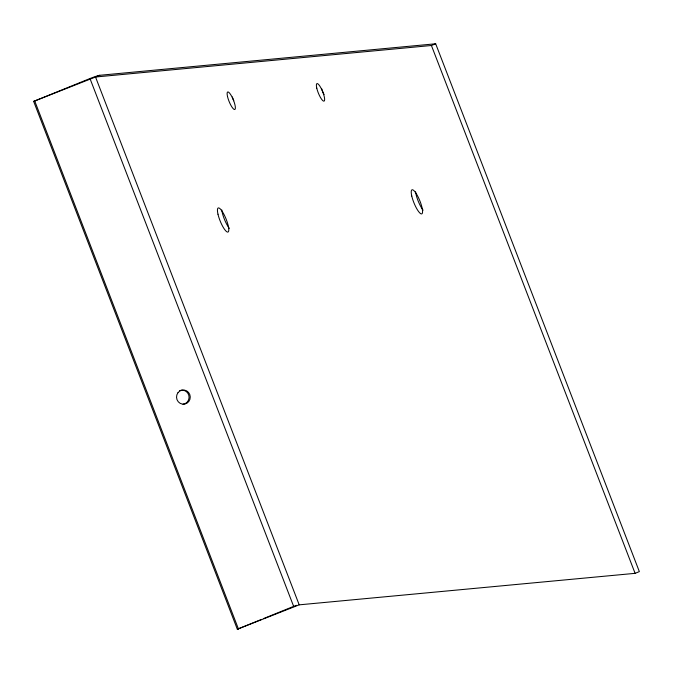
<?xml version="1.0" encoding="UTF-8"?>
<svg xmlns="http://www.w3.org/2000/svg" width="673" height="673" viewBox="0 0 673 673"><rect width="100%" height="100%" fill="white"/><g stroke="black" fill="none" stroke-linecap="round" stroke-linejoin="round"><path stroke-width="1.01" d="M33.65 101.387L88.92 78.951A9.456 0.656 -21.1 0 1 99.772 75.283L435.675 43.779L639.35 571.613L635.102 573.337L299.199 604.842L237.325 629.221L33.65 101.387L95.524 77.008L431.418 45.503L435.675 43.779M99.772 75.283L95.524 77.008L299.199 604.842M237.325 629.221L261.57 619.387M263.505 618.596L292.595 606.794M431.418 45.503L635.102 573.337M90.098 78.842L293.773 606.684M34.828 101.278L238.503 629.112M229.333 228.366A12.997 3.113 67.9 0 1 221.779 209.942M423.124 210.186A12.997 3.113 67.9 0 1 415.569 191.763M233.775 100.765A9.456 2.263 67.9 0 1 232.353 96.954M324.066 94.565A9.456 2.263 67.9 0 1 321.61 88.575M293.344 606.491A9.456 0.656 -21.1 0 1 296.414 605.313M179.674 390.618A7.092 6.865 84.6 0 1 188.877 395.505A7.092 6.865 84.6 0 1 183.031 404.254M217.985 214.224A12.997 3.113 67.9 0 0 227.777 232.101A12.997 3.113 67.9 0 0 223.579 213.694A12.997 3.113 67.9 0 0 217.985 214.224M411.767 196.045A12.997 3.113 67.9 0 0 421.567 213.93A12.997 3.113 67.9 0 0 417.361 195.523A12.997 3.113 67.9 0 0 411.767 196.045M227.516 96.533A9.456 2.263 67.9 0 0 234.641 109.539A9.456 2.263 67.9 0 0 231.588 96.155A9.456 2.263 67.9 0 0 227.516 96.533M316.773 88.163A9.456 2.263 67.9 0 0 323.898 101.169A9.456 2.263 67.9 0 0 320.844 87.776A9.456 2.263 67.9 0 0 316.773 88.163M178 392.679A7.092 6.865 84.6 0 0 182.417 404.111A7.092 6.865 84.6 0 0 189.778 394.513A7.092 6.865 84.6 0 0 178 392.679"/></g></svg>
